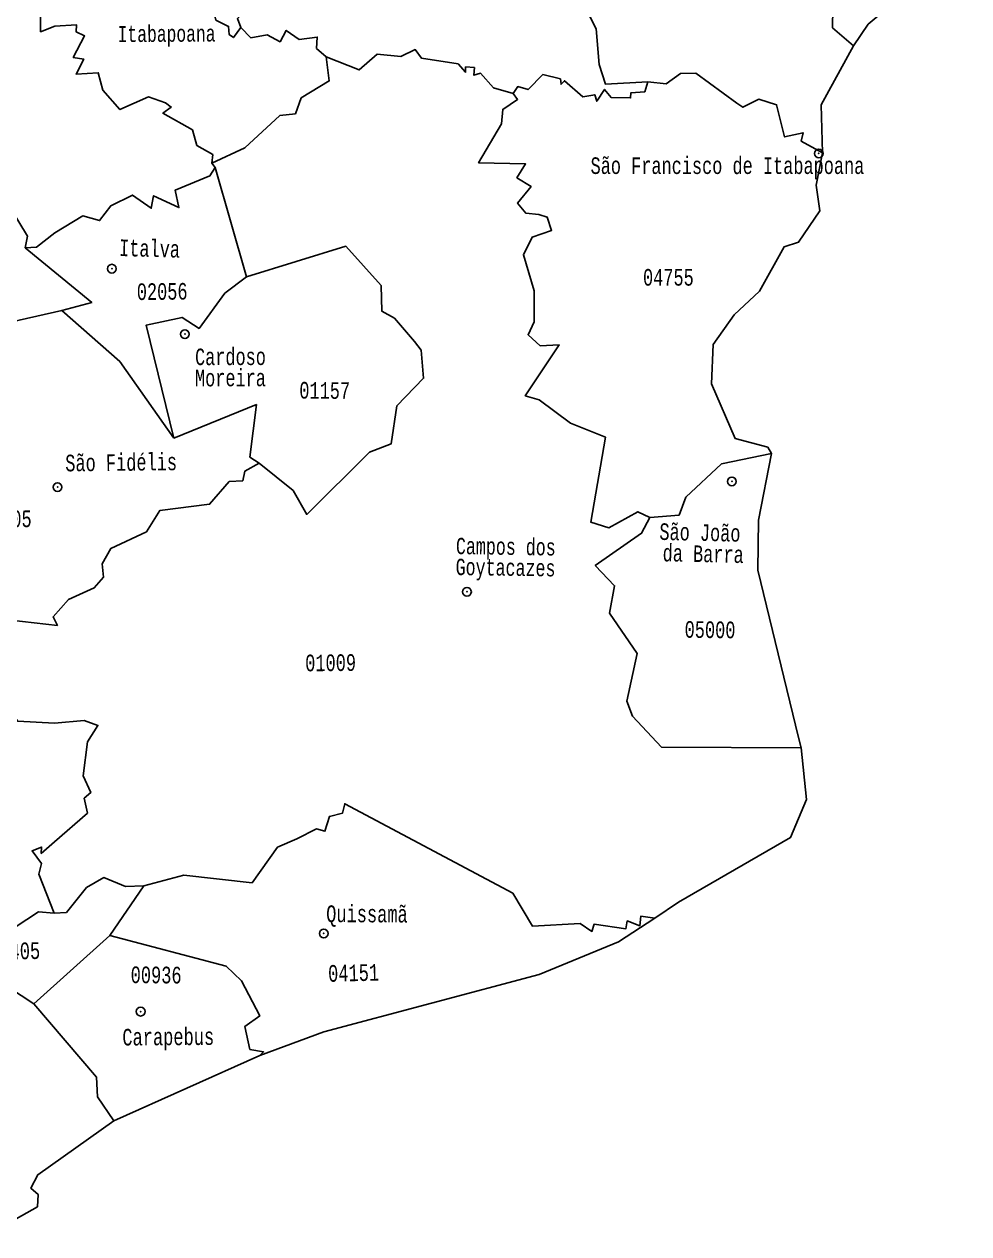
# Model space of a CAD drawing. Header units: millimetres. Extents: x 9851 to 10267, y 23387 to 23778.
# Drawn here: x 10172.94 to 10182.69, y 23500.63 to 23513.11 of the extents above; entities that cross this region are included whole.
import ezdxf
from ezdxf.enums import TextEntityAlignment as Align

# ---------------------------------------------------------------- set-up
doc = ezdxf.new("R2010")
doc.units = ezdxf.units.MM
doc.layers.add('3', color=7, linetype='Continuous')
doc.styles.add('MONOTXT', font='MONOTXT', dxfattribs={"height": 0.2})

# ---------------------------------------------------------------- blocks, each defined once
blk = doc.blocks.new('SEDE')
at = {"layer": '3', "color": 7, "linetype": 'Continuous'}
blk.add_circle((0, 0), 0.00451, dxfattribs=at)

msp = doc.modelspace()

# ---------------------------------------------------------------- linework, layer by layer
at = {"color": 7, "linetype": 'Continuous'}
for p, q in [((10174.877, 23511.675), (10174.91, 23511.628)), ((10174.91, 23511.628), (10175.233, 23510.502)), ((10173.823, 23503.706), (10174.175, 23504.22)), ((10173.823, 23503.706), (10173.038, 23503.003)), ((10175.372, 23502.467), (10173.865, 23501.796))]:
    msp.add_line(p, q, dxfattribs=at)
for points in [[(10175.035, 23515.225), (10175.297, 23515.135), (10175.517, 23515.165), (10175.539, 23514.98), (10175.762, 23514.895), (10175.764, 23514.757), (10175.645, 23514.56), (10175.681, 23514.322), (10175.597, 23514.221), (10175.716, 23514.029), (10175.634, 23513.923), (10175.686, 23513.862), (10175.627, 23513.746), (10175.807, 23513.712), (10175.753, 23513.438), (10175.703, 23513.399), (10175.743, 23513.341), (10175.657, 23513.31), (10175.298, 23513.314), (10175.139, 23513.166), (10175.174, 23513.072)], [(10181.495, 23512.885), (10181.649, 23513.107), (10182.003, 23513.406), (10182.178, 23513.512), (10182.422, 23514.249), (10182.617, 23514.46), (10182.686, 23514.73), (10182.648, 23514.848)], [(10178.812, 23514.182), (10178.58, 23514.132), (10178.439, 23513.965), (10178.548, 23513.857), (10178.526, 23513.678), (10178.84, 23513.06), (10178.872, 23512.691), (10178.936, 23512.49), (10179.374, 23512.514)], [(10181.289, 23513.683), (10181.28, 23513.07), (10181.495, 23512.885)], [(10174.308, 23513.365), (10174.523, 23513.336), (10174.638, 23513.238), (10174.878, 23513.309), (10174.917, 23513.149), (10175.048, 23513.084), (10175.055, 23513), (10175.098, 23512.97), (10175.174, 23513.072)], [(10173.107, 23513.275), (10173.108, 23513.029), (10173.254, 23513.086), (10173.478, 23513.102), (10173.476, 23513.027), (10173.562, 23512.986), (10173.446, 23512.764), (10173.553, 23512.748), (10173.475, 23512.592), (10173.704, 23512.607), (10173.751, 23512.427), (10173.927, 23512.227), (10174.221, 23512.357), (10174.397, 23512.295), (10174.457, 23512.253), (10174.37, 23512.189), (10174.677, 23512.016), (10174.719, 23511.857), (10174.887, 23511.762), (10174.877, 23511.675)], [(10176.054, 23512.77), (10175.957, 23512.858), (10175.963, 23512.975), (10175.777, 23512.95), (10175.643, 23513.043), (10175.579, 23512.926), (10175.447, 23512.999), (10175.277, 23512.967), (10175.174, 23513.072)], [(10177.985, 23512.394), (10177.781, 23512.45), (10177.646, 23512.601), (10177.579, 23512.581), (10177.585, 23512.66), (10177.494, 23512.666), (10177.494, 23512.612), (10177.416, 23512.699), (10177.038, 23512.758), (10176.975, 23512.846), (10176.827, 23512.774), (10176.583, 23512.799), (10176.394, 23512.636), (10176.054, 23512.77)], [(10181.495, 23512.885), (10181.162, 23512.276), (10181.176, 23511.779)], [(10174.877, 23511.675), (10175.215, 23511.833), (10175.577, 23512.165), (10175.738, 23512.183), (10175.798, 23512.347), (10176.087, 23512.522), (10176.054, 23512.77)], [(10177.985, 23512.394), (10178.032, 23512.463), (10178.139, 23512.432), (10178.292, 23512.587), (10178.472, 23512.542), (10178.479, 23512.487), (10178.513, 23512.524), (10178.703, 23512.358), (10178.826, 23512.38), (10178.847, 23512.312), (10178.927, 23512.434), (10178.995, 23512.352), (10179.197, 23512.347), (10179.198, 23512.399), (10179.342, 23512.41), (10179.374, 23512.514)], [(10181.176, 23511.779), (10180.957, 23511.901), (10180.976, 23511.987), (10180.786, 23511.944), (10180.702, 23512.277), (10180.518, 23512.335), (10180.354, 23512.251), (10180.291, 23512.292), (10179.87, 23512.603), (10179.71, 23512.6), (10179.562, 23512.493), (10179.374, 23512.514)], [(10177.985, 23512.394), (10178.031, 23512.332), (10177.877, 23512.228), (10177.865, 23512.08), (10177.628, 23511.678), (10178.113, 23511.666), (10178.024, 23511.523), (10178.169, 23511.432), (10178.031, 23511.26), (10178.114, 23511.158), (10178.251, 23511.144), (10178.336, 23511.118), (10178.381, 23510.98), (10178.18, 23510.91), (10178.09, 23510.727), (10178.2, 23510.356), (10178.202, 23510.036), (10178.139, 23509.904), (10178.265, 23509.789), (10178.459, 23509.8), (10178.11, 23509.275), (10178.253, 23509.232), (10178.577, 23508.99), (10178.939, 23508.847), (10178.786, 23507.971), (10178.972, 23507.912), (10179.272, 23508.078), (10179.394, 23508.02)], [(10180.652, 23508.677), (10180.611, 23508.745), (10180.276, 23508.833), (10180.03, 23509.397), (10180.048, 23509.802), (10180.264, 23510.109), (10180.527, 23510.352), (10180.78, 23510.81), (10180.929, 23510.858), (10181.15, 23511.183), (10181.11, 23511.446), (10181.176, 23511.779)], [(10174.91, 23511.628), (10174.856, 23511.544), (10174.497, 23511.394), (10174.536, 23511.215), (10174.275, 23511.338), (10174.25, 23511.209), (10174.056, 23511.345), (10173.833, 23511.235), (10173.718, 23511.081), (10173.544, 23511.13), (10173.254, 23510.954), (10173.065, 23510.808), (10172.949, 23510.8)], [(10172.603, 23511.528), (10172.974, 23510.92), (10172.949, 23510.8)], [(10172.949, 23510.8), (10173.637, 23510.238), (10173.326, 23510.154)], [(10175.233, 23510.502), (10176.258, 23510.816), (10176.624, 23510.411), (10176.63, 23510.146), (10176.759, 23510.074), (10176.966, 23509.833), (10177.035, 23509.745), (10177.061, 23509.455), (10176.783, 23509.169), (10176.727, 23508.78), (10176.503, 23508.691), (10175.854, 23508.051), (10175.714, 23508.297), (10175.364, 23508.579)], [(10175.233, 23510.502), (10175.008, 23510.331), (10174.744, 23509.969), (10174.569, 23510.083), (10174.198, 23510.003), (10174.482, 23508.837)], [(10173.326, 23510.154), (10172.518, 23509.973), (10172.584, 23509.897), (10172.52, 23509.669), (10172.084, 23509.288), (10172.028, 23509.183), (10172.072, 23509.054), (10171.985, 23509.016), (10171.747, 23509.04), (10171.375, 23508.825)], [(10173.326, 23510.154), (10173.926, 23509.627), (10174.482, 23508.837)], [(10174.482, 23508.837), (10175.336, 23509.183), (10175.267, 23508.642), (10175.364, 23508.579)], [(10180.652, 23508.677), (10180.136, 23508.572), (10179.767, 23508.227), (10179.697, 23508.044), (10179.394, 23508.02)], [(10180.956, 23505.642), (10180.929, 23505.75), (10180.509, 23507.475), (10180.515, 23507.99), (10180.652, 23508.677)], [(10175.364, 23508.579), (10175.216, 23508.497), (10175.195, 23508.397), (10175.055, 23508.389), (10174.853, 23508.155), (10174.338, 23508.09), (10174.2, 23507.869), (10173.833, 23507.699), (10173.743, 23507.54), (10173.757, 23507.404), (10173.662, 23507.294), (10173.396, 23507.174), (10173.238, 23506.993), (10173.282, 23506.906), (10172.803, 23506.96), (10172.801, 23506.863), (10172.659, 23506.827), (10172.364, 23506.456), (10172.166, 23506.359), (10171.866, 23506.163)], [(10179.394, 23508.02), (10179.31, 23507.856), (10178.832, 23507.523), (10179.032, 23507.314), (10178.98, 23507.031), (10179.265, 23506.615), (10179.159, 23506.123), (10179.217, 23505.969), (10179.515, 23505.65), (10180.956, 23505.642)], [(10171.866, 23506.163), (10171.881, 23505.989), (10172.042, 23505.946), (10172.372, 23505.92), (10172.786, 23506.031), (10172.872, 23505.916), (10173.252, 23505.898), (10173.558, 23505.926), (10173.7, 23505.873), (10173.592, 23505.704), (10173.548, 23505.352), (10173.628, 23505.182), (10173.557, 23505.122), (10173.594, 23504.969), (10173.252, 23504.674), (10173.115, 23504.553), (10173.118, 23504.618), (10173.02, 23504.579), (10173.119, 23504.448), (10173.091, 23504.338), (10173.249, 23503.937)], [(10180.956, 23505.642), (10181.01, 23505.111), (10180.848, 23504.717), (10179.69, 23504.05), (10179.446, 23503.886)], [(10179.446, 23503.886), (10179.302, 23503.905), (10179.292, 23503.807), (10179.162, 23503.857), (10179.148, 23503.776), (10178.822, 23503.824), (10178.797, 23503.749), (10178.675, 23503.831), (10178.185, 23503.801), (10177.982, 23504.143), (10176.247, 23505.066), (10176.224, 23504.969), (10176.089, 23504.935), (10176.042, 23504.781), (10175.957, 23504.806), (10175.752, 23504.703), (10175.554, 23504.618), (10175.29, 23504.248), (10174.588, 23504.33), (10174.175, 23504.22)], [(10173.249, 23503.937), (10173.087, 23503.949), (10172.845, 23503.793), (10172.605, 23503.788), (10172.38, 23504.085), (10172.252, 23504.091), (10172.062, 23504.283), (10171.982, 23504.246), (10171.871, 23504.308), (10171.656, 23504.118), (10171.403, 23504.229), (10171.333, 23504.095), (10171.147, 23504.024)], [(10174.175, 23504.22), (10173.985, 23504.211), (10173.76, 23504.304), (10173.583, 23504.201), (10173.375, 23503.945), (10173.249, 23503.937)], [(10179.446, 23503.886), (10179.07, 23503.64), (10178.254, 23503.303), (10176.03, 23502.711), (10175.372, 23502.467)], [(10173.823, 23503.706), (10175.025, 23503.391), (10175.181, 23503.24), (10175.37, 23502.876), (10175.216, 23502.768), (10175.269, 23502.531), (10175.41, 23502.506), (10175.372, 23502.467)], [(10173.038, 23503.003), (10172.514, 23503.344), (10172.559, 23502.935), (10172.353, 23502.797), (10172.158, 23502.101), (10171.942, 23502.062), (10171.819, 23502.294), (10171.686, 23502.37), (10171.751, 23502.406), (10171.731, 23502.481), (10171.565, 23502.55), (10171.747, 23502.91), (10171.642, 23502.937), (10171.672, 23503.049), (10171.56, 23503.087), (10171.547, 23503.179), (10171.41, 23503.148), (10171.223, 23503.279), (10171.033, 23503.222), (10171.038, 23503.48)], [(10173.038, 23503.003), (10173.685, 23502.246), (10173.697, 23502.042), (10173.865, 23501.796)], [(10173.865, 23501.796), (10173.08, 23501.239), (10173.008, 23501.099), (10173.082, 23501.036), (10173.077, 23500.908), (10172.578, 23500.629)]]:
    msp.add_lwpolyline(points, dxfattribs=at)
for p in [(10181.138, 23511.774), (10173.844, 23510.585), (10174.597, 23509.91), (10173.283, 23508.332), (10180.241, 23508.391), (10177.508, 23507.252), (10176.03, 23503.727), (10174.141, 23502.921)]:
    msp.add_point(p, dxfattribs=at)

# ---------------------------------------------------------------- block references
at = {"color": 7, "linetype": 'Continuous', "zscale": 10}
for p, xscale, yscale, rotation in [((10181.138, 23511.774), 10.00002272547102, 10.00002272547102, 2.235852258541932), ((10173.844, 23510.585), 10.0000140447928, 10.0000140447928, 2.041485154880915), ((10174.597, 23509.91), 10, 10, 2.06284448192304), ((10180.241, 23508.391), 10, 10, 2.219302147317769), ((10173.283, 23508.332), 9.999979559012424, 9.999979559012424, 2.028410490223432), ((10177.508, 23507.252), 9.999984686014239, 9.999984686014239, 2.146415643023234), ((10176.03, 23503.727), 10.00002184824202, 10.00002184824202, 2.109029312692766), ((10174.141, 23502.921), 10, 10, 2.055635825745395)]:
    msp.add_blockref('SEDE', p, dxfattribs=dict(at, xscale=xscale, yscale=yscale, rotation=rotation))

# ---------------------------------------------------------------- texts
at = {"color": 7, "linetype": 'Continuous', "style": 'MONOTXT', "width": 0.705887}
msp.add_text('Itabapoana', height=0.1652, rotation=0.3319, dxfattribs=at).set_placement((10174.408, 23513.091), align=Align.TOP_CENTER)
at = {"color": 7, "linetype": 'Continuous', "style": 'MONOTXT'}
for s, height, rotation, width, p in [('S%%227o Francisco de Itabapoana', 0.17124, 359.9926, 0.705879, (10181.608, 23511.562)), ('04755', 0.1714, 359.9473, 0.705871, (10179.848, 23510.41)), ('S%%227o Jo%%227o ', 0.17117, 358.6578, 0.705884, (10180.433, 23507.766)), ('da Barra', 0.1712, 358.6578, 0.705884, (10180.362, 23507.548)), ('00936', 0.1722, 359.5447, 0.70588, (10174.563, 23503.211)), ('Carapebus', 0.1723, 0.4124, 0.705873, (10174.9, 23502.578))]:
    msp.add_text(s, height=height, rotation=rotation, dxfattribs=dict(at, width=width)).set_placement(p, align=Align.RIGHT)
for s, height, rotation, width, p in [('Italva', 0.1713, 358.4324, 0.705869, (10173.917, 23510.716)), ('S%%227o Fid%%233lis', 0.17159, 0.6285, 0.705886, (10173.364, 23508.494)), ('Campos dos ', 0.16856, 359.1783, 0.705877, (10177.393, 23507.641)), ('Goytacazes', 0.1686, 359.1783, 0.705877, (10177.39, 23507.425)), ('Quissam%%227', 0.17215, 359.6816, 0.705877, (10176.055, 23503.845))]:
    msp.add_text(s, height=height, rotation=rotation, dxfattribs=dict(at, width=width)).set_placement(p)
for s, height, rotation, width, p in [('02056', 0.1714, 0.5758, 0.705876, (10174.363, 23510.35)), ('01157', 0.1715, 359.4562, 0.705886, (10176.04, 23509.329)), ('04805', 0.1717, 0.2529, 0.705882, (10172.754, 23508.004)), ('05000', 0.1718, 359.304, 0.705884, (10180.016, 23506.861)), ('01009', 0.1718, 0.594, 0.705875, (10176.101, 23506.52)), ('01405', 0.1722, 1.4835, 0.705879, (10172.841, 23503.545)), ('04151', 0.1722, 1.4819, 0.705884, (10176.338, 23503.321))]:
    msp.add_text(s, height=height, rotation=rotation, dxfattribs=dict(at, width=width)).set_placement(p, align=Align.MIDDLE)
at = {"color": 7, "linetype": 'Continuous', "style": 'MONOTXT', "width": 0.705885}
for s, p in [('Cardoso ', (10174.702, 23509.761)), ('Moreira', (10174.702, 23509.542))]:
    msp.add_text(s, height=0.1709, rotation=0.1401, dxfattribs=at).set_placement(p, align=Align.TOP_LEFT)

doc.saveas('drawing.dxf')
